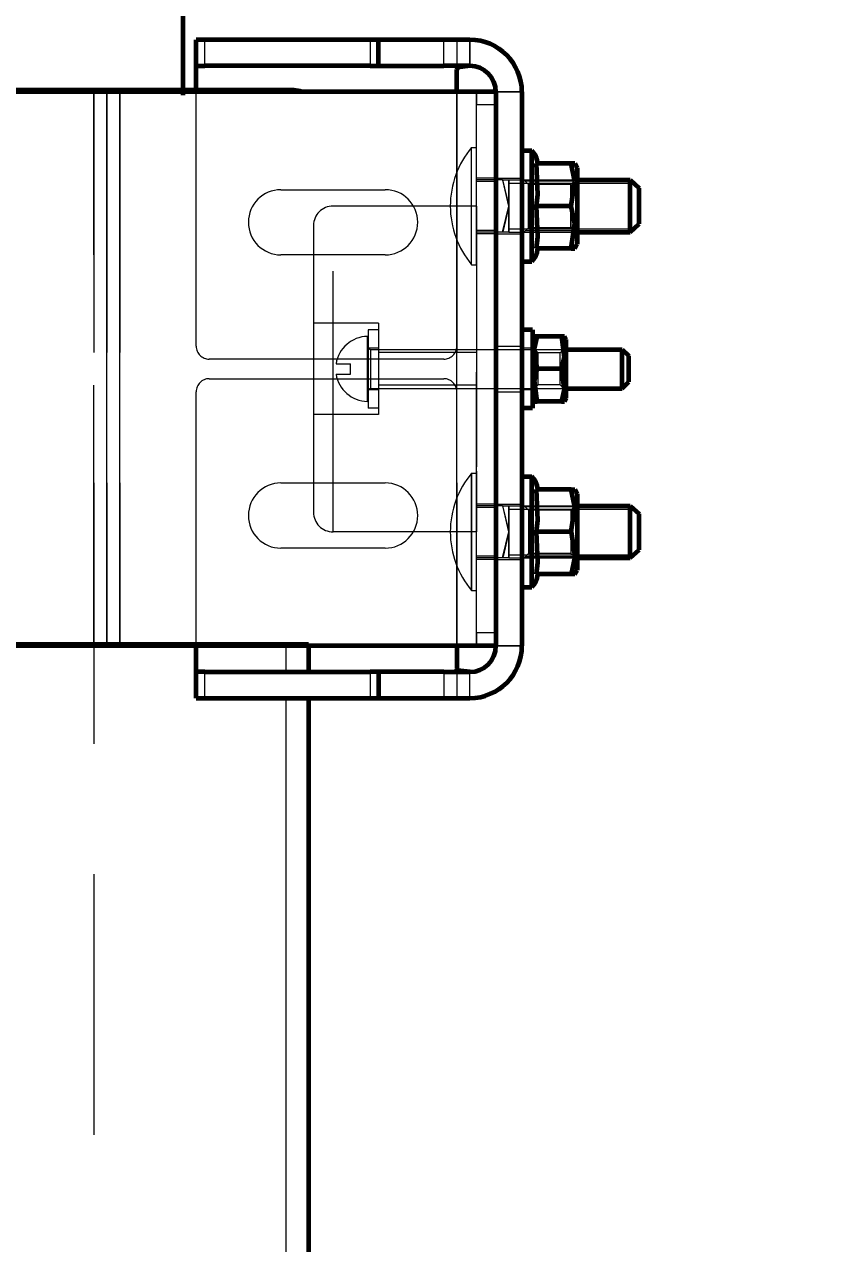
# Model space of a CAD drawing. Header units: millimetres. Extents: x 0 to 594, y 0 to 420.
# Drawn here: x 477.58 to 490.01, y 371.58 to 390.28 of the extents above; entities that cross this region are included whole.
import ezdxf

# ---------------------------------------------------------------- set-up
doc = ezdxf.new("R2010")
doc.units = ezdxf.units.MM
for name, pattern in [('K5LT_BASIC', [0]), ('K5LT_DASHED', [6, 4, -2]), ('K5LT_THIN', [0])]:
    doc.linetypes.add(name, pattern=pattern)
doc.layers.add('LAYER', color=7, linetype='Continuous')
doc.layers.add('Системный слой', color=7, linetype='Continuous')
doc.styles.add('KDIMTEXTSTYLE', font='GOST_AU.SHX', dxfattribs={"width": 0.96, "oblique": 15, "height": 5})
doc.dimstyles.new('KDIMSTYLE (0.10)', dxfattribs={"dimtxt": 5, "dimasz": 1, "dimexe": 2, "dimexo": 0, "dimgap": 1, "dimtad": 1, "dimlfac": 10, "dimtxsty": 'KDIMTEXTSTYLE', "dimsah": 1, "dimcen": 0, "dimdle": 1, "dimadec": 0, "dimazin": 0, "dimtfac": 0.667, "dimtmove": 0, "dimatfit": 3, "dimfxl": 1, "dimtvp": 1, "dimtolj": 1, "dimtzin": 0, "dimarcsym": 0})

# ---------------------------------------------------------------- blocks, each defined once
blk = doc.blocks.new('U159')
at = {"layer": 'Системный слой', "color": 7, "linetype": 'K5LT_THIN', "lineweight": 18}
blk.add_line((481.59, 379.946), (481.59, 348.494), dxfattribs=at)
blk = doc.blocks.new('U160')
at = {"layer": 'Системный слой', "color": 5, "linetype": 'K5LT_BASIC', "lineweight": 60, "true_color": 0x0000ff}
blk.add_line((481.94, 379.946), (481.94, 348.492), dxfattribs=at)
blk = doc.blocks.new('KDIMARROW_01')
at = {"layer": 'LAYER'}
blk.add_hatch(color=0, dxfattribs=at).paths.add_polyline_path([(0, 0), (-5, 0.658), (-4.5, 0), (-5, -0.658)])
at = {"layer": 'LAYER', "color": 0, "linetype": 'K5LT_THIN', "lineweight": 18}
for p, q in [((-4.5, 0), (-5, 0.658)), ((-5, 0.658), (0, 0)), ((0, 0), (-5, -0.658)), ((-5, -0.658), (-4.5, 0))]:
    blk.add_line(p, q, dxfattribs=at)
at = {"layer": 'Системный слой', "color": 0, "linetype": 'K5LT_THIN', "lineweight": 18}
blk.add_line((0, 0), (-1, 0), dxfattribs=at)
blk = doc.blocks.new('U397')
at = {"layer": 'Системный слой', "color": 5, "linetype": 'K5LT_BASIC', "lineweight": 60, "true_color": 0x0000ff}
for p, q in [((485.431, 388.146), (485.455, 387.674)), ((485.455, 387.674), (485.431, 387.496))]:
    blk.add_line(p, q, dxfattribs=at)
blk = doc.blocks.new('U398')
at = {"layer": 'Системный слой', "color": 5, "linetype": 'K5LT_BASIC', "lineweight": 60, "true_color": 0x0000ff}
for p, q in [((485.431, 387.496), (485.455, 387.024)), ((485.455, 387.024), (485.431, 386.846))]:
    blk.add_line(p, q, dxfattribs=at)
blk = doc.blocks.new('U399')
at = {"layer": 'Системный слой', "color": 5, "linetype": 'K5LT_BASIC', "lineweight": 60, "true_color": 0x0000ff}
for p, q in [((486.025, 387.23), (485.969, 387.496)), ((485.969, 386.846), (486.025, 387.23))]:
    blk.add_line(p, q, dxfattribs=at)
blk = doc.blocks.new('U400')
at = {"layer": 'Системный слой', "color": 5, "linetype": 'K5LT_BASIC', "lineweight": 60, "true_color": 0x0000ff}
for p, q in [((486.026, 387.871), (485.969, 388.146)), ((485.969, 387.496), (486.026, 387.871))]:
    blk.add_line(p, q, dxfattribs=at)
blk = doc.blocks.new('U401')
at = {"layer": 'Системный слой', "color": 5, "linetype": 'K5LT_BASIC', "lineweight": 60, "true_color": 0x0000ff}
for p, q in [((485.407, 384.815), (485.448, 384.996)), ((485.448, 384.496), (485.407, 384.815))]:
    blk.add_line(p, q, dxfattribs=at)
blk = doc.blocks.new('U402')
at = {"layer": 'Системный слой', "color": 5, "linetype": 'K5LT_BASIC', "lineweight": 60, "true_color": 0x0000ff}
for p, q in [((485.407, 385.315), (485.448, 385.496)), ((485.448, 384.996), (485.407, 385.315))]:
    blk.add_line(p, q, dxfattribs=at)
blk = doc.blocks.new('U403')
at = {"layer": 'Системный слой', "color": 5, "linetype": 'K5LT_BASIC', "lineweight": 60, "true_color": 0x0000ff}
for p, q in [((485.821, 384.996), (485.862, 384.676)), ((485.862, 384.676), (485.821, 384.496))]:
    blk.add_line(p, q, dxfattribs=at)
blk = doc.blocks.new('U404')
at = {"layer": 'Системный слой', "color": 5, "linetype": 'K5LT_BASIC', "lineweight": 60, "true_color": 0x0000ff}
for p, q in [((485.821, 385.496), (485.862, 385.176)), ((485.862, 385.176), (485.821, 384.996))]:
    blk.add_line(p, q, dxfattribs=at)
blk = doc.blocks.new('U405')
at = {"layer": 'Системный слой', "color": 5, "linetype": 'K5LT_BASIC', "lineweight": 60, "true_color": 0x0000ff}
for p, q in [((485.431, 382.496), (485.455, 382.024)), ((485.455, 382.024), (485.431, 381.846))]:
    blk.add_line(p, q, dxfattribs=at)
blk = doc.blocks.new('U406')
at = {"layer": 'Системный слой', "color": 5, "linetype": 'K5LT_BASIC', "lineweight": 60, "true_color": 0x0000ff}
for p, q in [((485.431, 383.146), (485.455, 382.674)), ((485.455, 382.674), (485.431, 382.496))]:
    blk.add_line(p, q, dxfattribs=at)
blk = doc.blocks.new('U407')
at = {"layer": 'Системный слой', "color": 5, "linetype": 'K5LT_BASIC', "lineweight": 60, "true_color": 0x0000ff}
for p, q in [((485.969, 382.496), (486.025, 382.113)), ((486.025, 382.113), (485.969, 381.846))]:
    blk.add_line(p, q, dxfattribs=at)
blk = doc.blocks.new('U408')
at = {"layer": 'Системный слой', "color": 5, "linetype": 'K5LT_BASIC', "lineweight": 60, "true_color": 0x0000ff}
for p, q in [((486.025, 382.88), (485.969, 383.146)), ((485.969, 382.496), (486.025, 382.88))]:
    blk.add_line(p, q, dxfattribs=at)
blk = doc.blocks.new('U409')
at = {"layer": 'Системный слой', "color": 7, "linetype": 'K5LT_DASHED', "lineweight": 18}
for p, q in [((485.431, 388.146), (485.456, 387.686)), ((485.456, 387.686), (485.431, 387.496))]:
    blk.add_line(p, q, dxfattribs=at)
blk = doc.blocks.new('U410')
at = {"layer": 'Системный слой', "color": 7, "linetype": 'K5LT_DASHED', "lineweight": 18}
for p, q in [((485.455, 387.318), (485.431, 387.496)), ((485.431, 386.846), (485.455, 387.318))]:
    blk.add_line(p, q, dxfattribs=at)
blk = doc.blocks.new('U411')
at = {"layer": 'Системный слой', "color": 7, "linetype": 'K5LT_DASHED', "lineweight": 18}
for p, q in [((485.969, 388.146), (486.025, 387.761)), ((486.025, 387.761), (485.969, 387.496))]:
    blk.add_line(p, q, dxfattribs=at)
blk = doc.blocks.new('U412')
at = {"layer": 'Системный слой', "color": 7, "linetype": 'K5LT_DASHED', "lineweight": 18}
for p, q in [((485.456, 382.306), (485.431, 382.496)), ((485.431, 381.846), (485.456, 382.306))]:
    blk.add_line(p, q, dxfattribs=at)
blk = doc.blocks.new('U413')
at = {"layer": 'Системный слой', "color": 7, "linetype": 'K5LT_DASHED', "lineweight": 18}
for p, q in [((485.455, 382.968), (485.431, 383.146)), ((485.431, 382.496), (485.455, 382.968))]:
    blk.add_line(p, q, dxfattribs=at)
blk = doc.blocks.new('U414')
at = {"layer": 'Системный слой', "color": 7, "linetype": 'K5LT_DASHED', "lineweight": 18}
for p, q in [((485.431, 383.146), (485.455, 382.674)), ((485.455, 382.674), (485.431, 382.496))]:
    blk.add_line(p, q, dxfattribs=at)
blk = doc.blocks.new('U415')
at = {"layer": 'Системный слой', "color": 7, "linetype": 'K5LT_DASHED', "lineweight": 18}
for p, q in [((485.431, 382.496), (485.455, 382.024)), ((485.455, 382.024), (485.431, 381.846))]:
    blk.add_line(p, q, dxfattribs=at)
blk = doc.blocks.new('U416')
at = {"layer": 'Системный слой', "color": 7, "linetype": 'K5LT_DASHED', "lineweight": 18}
for p, q in [((485.969, 383.146), (486.025, 382.763)), ((486.025, 382.763), (485.969, 382.496))]:
    blk.add_line(p, q, dxfattribs=at)
blk = doc.blocks.new('U417')
at = {"layer": 'Системный слой', "color": 7, "linetype": 'K5LT_DASHED', "lineweight": 18}
for p, q in [((486.025, 382.229), (485.969, 382.496)), ((485.969, 381.846), (486.025, 382.229))]:
    blk.add_line(p, q, dxfattribs=at)
blk = doc.blocks.new('U418')
at = {"layer": 'Системный слой', "color": 7, "linetype": 'K5LT_DASHED', "lineweight": 18}
for p, q in [((485.969, 383.146), (486.026, 382.771)), ((486.026, 382.771), (485.969, 382.496))]:
    blk.add_line(p, q, dxfattribs=at)
blk = doc.blocks.new('U419')
at = {"layer": 'Системный слой', "color": 7, "linetype": 'K5LT_DASHED', "lineweight": 18}
for p, q in [((485.448, 385.496), (485.407, 385.176)), ((485.407, 385.176), (485.448, 384.996))]:
    blk.add_line(p, q, dxfattribs=at)
blk = doc.blocks.new('U420')
at = {"layer": 'Системный слой', "color": 7, "linetype": 'K5LT_DASHED', "lineweight": 18}
for p, q in [((485.448, 384.996), (485.407, 384.676)), ((485.407, 384.676), (485.448, 384.496))]:
    blk.add_line(p, q, dxfattribs=at)
blk = doc.blocks.new('U421')
at = {"layer": 'Системный слой', "color": 7, "linetype": 'K5LT_DASHED', "lineweight": 18}
for p, q in [((485.862, 384.815), (485.821, 384.996)), ((485.821, 384.496), (485.862, 384.815))]:
    blk.add_line(p, q, dxfattribs=at)
blk = doc.blocks.new('U422')
at = {"layer": 'Системный слой', "color": 7, "linetype": 'K5LT_DASHED', "lineweight": 18}
for p, q in [((485.862, 385.315), (485.821, 385.496)), ((485.821, 384.996), (485.862, 385.315))]:
    blk.add_line(p, q, dxfattribs=at)
blk = doc.blocks.new('U423')
at = {"layer": 'Системный слой', "color": 7, "linetype": 'K5LT_DASHED', "lineweight": 18}
for p, q in [((484.928, 382.873), (484.919, 382.896)), ((485.015, 382.496), (484.928, 382.873))]:
    blk.add_line(p, q, dxfattribs=at)
blk = doc.blocks.new('U424')
at = {"layer": 'Системный слой', "color": 7, "linetype": 'K5LT_DASHED', "lineweight": 18}
for p, q in [((485.015, 382.496), (484.928, 382.119)), ((484.928, 382.119), (484.919, 382.096))]:
    blk.add_line(p, q, dxfattribs=at)
blk = doc.blocks.new('U425')
at = {"layer": 'Системный слой', "color": 7, "linetype": 'K5LT_DASHED', "lineweight": 18}
for p, q in [((485.456, 387.306), (485.431, 387.496)), ((485.431, 386.846), (485.456, 387.306))]:
    blk.add_line(p, q, dxfattribs=at)
blk = doc.blocks.new('U426')
at = {"layer": 'Системный слой', "color": 7, "linetype": 'K5LT_DASHED', "lineweight": 18}
for p, q in [((485.455, 387.968), (485.431, 388.146)), ((485.431, 387.496), (485.455, 387.968))]:
    blk.add_line(p, q, dxfattribs=at)
blk = doc.blocks.new('U427')
at = {"layer": 'Системный слой', "color": 7, "linetype": 'K5LT_DASHED', "lineweight": 18}
for p, q in [((485.431, 388.146), (485.455, 387.674)), ((485.455, 387.674), (485.431, 387.496))]:
    blk.add_line(p, q, dxfattribs=at)
blk = doc.blocks.new('U428')
at = {"layer": 'Системный слой', "color": 7, "linetype": 'K5LT_DASHED', "lineweight": 18}
for p, q in [((485.431, 387.496), (485.455, 387.024)), ((485.455, 387.024), (485.431, 386.846))]:
    blk.add_line(p, q, dxfattribs=at)
blk = doc.blocks.new('U429')
at = {"layer": 'Системный слой', "color": 7, "linetype": 'K5LT_DASHED', "lineweight": 18}
for p, q in [((485.969, 388.146), (486.025, 387.763)), ((486.025, 387.763), (485.969, 387.496))]:
    blk.add_line(p, q, dxfattribs=at)
blk = doc.blocks.new('U430')
at = {"layer": 'Системный слой', "color": 7, "linetype": 'K5LT_DASHED', "lineweight": 18}
for p, q in [((486.025, 387.229), (485.969, 387.496)), ((485.969, 386.846), (486.025, 387.229))]:
    blk.add_line(p, q, dxfattribs=at)
blk = doc.blocks.new('U431')
at = {"layer": 'Системный слой', "color": 7, "linetype": 'K5LT_DASHED', "lineweight": 18}
for p, q in [((485.969, 388.146), (486.026, 387.771)), ((486.026, 387.771), (485.969, 387.496))]:
    blk.add_line(p, q, dxfattribs=at)
blk = doc.blocks.new('U432')
at = {"layer": 'Системный слой', "color": 7, "linetype": 'K5LT_DASHED', "lineweight": 18}
blk.add_line((478.644, 389.246), (478.644, 348.507), dxfattribs=at)
blk = doc.blocks.new('U433')
at = {"layer": 'Системный слой', "color": 7, "linetype": 'K5LT_DASHED', "lineweight": 18}
for p, q in [((485.431, 382.496), (485.456, 382.036)), ((485.456, 382.036), (485.431, 381.846))]:
    blk.add_line(p, q, dxfattribs=at)
blk = doc.blocks.new('U434')
at = {"layer": 'Системный слой', "color": 7, "linetype": 'K5LT_DASHED', "lineweight": 18}
for p, q in [((485.456, 382.956), (485.431, 383.146)), ((485.431, 382.496), (485.456, 382.956))]:
    blk.add_line(p, q, dxfattribs=at)
blk = doc.blocks.new('U435')
at = {"layer": 'Системный слой', "color": 7, "linetype": 'K5LT_DASHED', "lineweight": 18}
for p, q in [((485.969, 382.496), (486.025, 382.111)), ((486.025, 382.111), (485.969, 381.846))]:
    blk.add_line(p, q, dxfattribs=at)
blk = doc.blocks.new('U436')
at = {"layer": 'Системный слой', "color": 7, "linetype": 'K5LT_DASHED', "lineweight": 18}
for p, q in [((486.025, 382.879), (485.969, 383.146)), ((485.969, 382.496), (486.025, 382.879))]:
    blk.add_line(p, q, dxfattribs=at)
blk = doc.blocks.new('U437')
at = {"layer": 'Системный слой', "color": 7, "linetype": 'K5LT_DASHED', "lineweight": 18}
for p, q in [((485.015, 382.496), (484.928, 382.119)), ((484.928, 382.119), (484.919, 382.096))]:
    blk.add_line(p, q, dxfattribs=at)
blk = doc.blocks.new('U438')
at = {"layer": 'Системный слой', "color": 7, "linetype": 'K5LT_DASHED', "lineweight": 18}
for p, q in [((484.928, 382.873), (484.919, 382.896)), ((485.015, 382.496), (484.928, 382.873))]:
    blk.add_line(p, q, dxfattribs=at)
blk = doc.blocks.new('U439')
at = {"layer": 'Системный слой', "color": 7, "linetype": 'K5LT_DASHED', "lineweight": 18}
for p, q in [((484.226, 390.035), (484.215, 390.021)), ((484.415, 390.046), (484.226, 390.035))]:
    blk.add_line(p, q, dxfattribs=at)
blk = doc.blocks.new('U440')
at = {"layer": 'Системный слой', "color": 7, "linetype": 'K5LT_DASHED', "lineweight": 18}
for p, q in [((484.226, 379.957), (484.215, 379.971)), ((484.415, 379.946), (484.226, 379.957))]:
    blk.add_line(p, q, dxfattribs=at)
blk = doc.blocks.new('U441')
at = {"layer": 'Системный слой', "color": 7, "linetype": 'K5LT_DASHED', "lineweight": 18}
for p, q in [((484.928, 387.873), (484.919, 387.896)), ((485.015, 387.496), (484.928, 387.873))]:
    blk.add_line(p, q, dxfattribs=at)
blk = doc.blocks.new('U442')
at = {"layer": 'Системный слой', "color": 7, "linetype": 'K5LT_DASHED', "lineweight": 18}
for p, q in [((485.015, 387.496), (484.928, 387.119)), ((484.928, 387.119), (484.919, 387.096))]:
    blk.add_line(p, q, dxfattribs=at)
blk = doc.blocks.new('U443')
at = {"layer": 'Системный слой', "color": 5, "linetype": 'K5LT_BASIC', "lineweight": 60, "true_color": 0x0000ff}
for p, q in [((484.226, 389.623), (484.215, 389.592)), ((484.414, 389.646), (484.226, 389.623))]:
    blk.add_line(p, q, dxfattribs=at)
blk = doc.blocks.new('U444')
at = {"layer": 'Системный слой', "color": 5, "linetype": 'K5LT_BASIC', "lineweight": 60, "true_color": 0x0000ff}
for p, q in [((484.226, 380.369), (484.215, 380.4)), ((484.414, 380.346), (484.226, 380.369))]:
    blk.add_line(p, q, dxfattribs=at)
blk = doc.blocks.new('U396')
at = {"layer": 'Системный слой', "color": 5, "linetype": 'K5LT_BASIC', "lineweight": 60, "true_color": 0x0000ff}
for p, q in [((480.215, 389.646), (480.215, 390.046)), ((480.346, 390.046), (480.215, 390.046)), ((482.883, 390.046), (480.346, 390.046)), ((483.015, 390.046), (482.883, 390.046)), ((483.015, 389.646), (483.015, 390.046)), ((484.015, 390.046), (483.015, 390.046)), ((484.415, 390.046), (484.015, 390.046)), ((480.215, 389.246), (480.215, 389.646)), ((480.215, 389.646), (480.346, 389.646)), ((482.883, 389.646), (480.346, 389.646)), ((482.883, 389.646), (483.015, 389.646)), ((483.015, 389.646), (484.015, 389.646)), ((484.415, 389.646), (484.015, 389.646)), ((484.215, 389.246), (484.215, 389.592)), ((478.844, 389.246), (476.487, 389.246)), ((479.044, 389.246), (478.844, 389.246)), ((484.215, 389.246), (479.044, 389.246)), ((484.815, 389.246), (484.215, 389.246)), ((484.815, 389.246), (484.815, 380.746)), ((485.215, 389.246), (485.215, 380.746)), ((485.215, 388.346), (485.365, 388.346)), ((485.365, 386.646), (485.365, 388.346)), ((485.969, 388.146), (485.431, 388.146)), ((486.027, 388.146), (485.969, 388.146)), ((486.027, 388.146), (486.065, 388.081)), ((486.027, 388.146), (486.065, 388.081)), ((486.065, 388.081), (486.065, 386.911)), ((486.065, 387.896), (486.875, 387.896)), ((486.875, 387.896), (487.015, 387.771)), ((486.875, 387.096), (486.875, 387.896)), ((487.015, 387.221), (487.015, 387.771)), ((485.969, 387.496), (485.431, 387.496)), ((486.065, 387.096), (486.875, 387.096)), ((486.875, 387.096), (487.015, 387.221)), ((486.027, 386.846), (486.065, 386.911)), ((486.027, 386.846), (486.065, 386.911)), ((485.969, 386.846), (485.431, 386.846)), ((485.969, 386.846), (486.027, 386.846)), ((486.027, 386.846), (486.027, 386.846)), ((485.215, 386.646), (485.365, 386.646)), ((485.375, 385.596), (485.215, 385.596)), ((485.375, 385.596), (485.375, 384.396)), ((485.404, 385.496), (485.375, 385.446)), ((485.448, 385.496), (485.404, 385.496)), ((485.821, 385.496), (485.448, 385.496)), ((485.866, 385.496), (485.821, 385.496)), ((485.895, 385.446), (485.866, 385.496)), ((485.895, 384.606), (485.895, 385.446)), ((485.895, 385.296), (486.755, 385.296)), ((486.755, 385.296), (486.855, 385.196)), ((486.755, 384.696), (486.755, 385.296)), ((486.855, 384.796), (486.855, 385.196)), ((485.821, 384.996), (485.448, 384.996)), ((485.895, 384.696), (486.755, 384.696)), ((486.755, 384.696), (486.855, 384.796)), ((485.404, 384.496), (485.375, 384.546)), ((485.404, 384.496), (485.448, 384.496)), ((485.821, 384.496), (485.448, 384.496)), ((485.821, 384.496), (485.866, 384.496)), ((485.895, 384.546), (485.866, 384.496)), ((485.895, 384.546), (485.895, 384.606)), ((485.375, 384.396), (485.215, 384.396)), ((485.215, 383.346), (485.365, 383.346)), ((485.365, 381.646), (485.365, 383.346)), ((485.969, 383.146), (485.431, 383.146)), ((485.969, 383.146), (485.458, 383.146)), ((485.969, 383.146), (486.027, 383.146)), ((486.027, 383.146), (486.065, 383.081)), ((486.027, 383.146), (486.065, 383.081)), ((486.065, 383.081), (486.065, 381.911)), ((486.065, 382.896), (486.875, 382.896)), ((486.875, 382.896), (487.015, 382.771)), ((486.875, 382.096), (486.875, 382.896)), ((487.015, 382.221), (487.015, 382.771)), ((485.969, 382.496), (485.431, 382.496)), ((486.875, 382.096), (487.015, 382.221)), ((486.065, 382.096), (486.875, 382.096)), ((485.969, 381.846), (485.431, 381.846)), ((485.969, 381.846), (485.458, 381.846)), ((486.027, 381.846), (485.969, 381.846)), ((486.027, 381.846), (486.065, 381.911)), ((486.027, 381.846), (486.065, 381.911)), ((485.215, 381.646), (485.365, 381.646)), ((478.844, 380.746), (476.487, 380.746)), ((479.044, 380.746), (478.844, 380.746)), ((484.215, 380.746), (479.044, 380.746)), ((480.215, 380.346), (480.215, 380.746)), ((484.815, 380.746), (484.215, 380.746)), ((484.215, 380.746), (484.215, 380.4)), ((480.346, 380.346), (480.215, 380.346)), ((480.215, 379.946), (480.215, 380.346)), ((480.346, 380.346), (482.883, 380.346)), ((483.015, 380.346), (482.883, 380.346)), ((484.015, 380.346), (483.015, 380.346)), ((483.015, 380.346), (483.015, 379.946)), ((484.015, 380.346), (484.415, 380.346)), ((480.215, 379.946), (480.346, 379.946)), ((480.346, 379.946), (482.883, 379.946)), ((482.883, 379.946), (483.015, 379.946)), ((483.015, 379.946), (484.015, 379.946)), ((484.015, 379.946), (484.415, 379.946))]:
    blk.add_line(p, q, dxfattribs=at)
at = {"layer": 'Системный слой', "color": 7, "linetype": 'K5LT_THIN', "lineweight": 18}
for p, q in [((480.346, 389.646), (480.346, 390.046)), ((482.883, 390.046), (482.883, 389.646)), ((484.015, 389.646), (484.015, 390.046)), ((484.415, 390.046), (484.415, 389.646)), ((478.844, 380.746), (478.844, 389.246)), ((479.044, 380.746), (479.044, 389.246)), ((484.215, 380.746), (484.215, 389.246)), ((484.815, 389.246), (485.215, 389.246)), ((486.065, 387.846), (486.875, 387.846)), ((486.931, 387.846), (486.875, 387.846)), ((486.065, 387.146), (486.875, 387.146)), ((486.931, 387.146), (486.875, 387.146)), ((486.065, 382.846), (486.875, 382.846)), ((486.931, 382.846), (486.875, 382.846)), ((486.065, 382.146), (486.875, 382.146)), ((486.931, 382.146), (486.875, 382.146)), ((485.215, 380.746), (484.815, 380.746)), ((480.346, 379.946), (480.346, 380.346)), ((482.883, 380.346), (482.883, 379.946)), ((484.015, 380.346), (484.015, 379.946)), ((484.415, 379.946), (484.415, 380.346))]:
    blk.add_line(p, q, dxfattribs=at)
at = {"layer": 'Системный слой', "color": 7, "linetype": 'K5LT_DASHED', "lineweight": 18}
for p, q in [((484.215, 390.021), (484.215, 389.592)), ((484.415, 389.646), (484.415, 390.046)), ((484.415, 389.646), (484.414, 389.646)), ((476.287, 389.246), (478.644, 389.246)), ((478.644, 380.746), (478.644, 389.246)), ((478.644, 389.246), (479.044, 389.246)), ((478.844, 389.246), (478.844, 380.746)), ((479.044, 380.746), (479.044, 389.246)), ((479.044, 389.246), (479.044, 380.746)), ((479.044, 389.246), (479.044, 380.746)), ((479.044, 389.246), (484.215, 389.246)), ((480.215, 385.346), (480.215, 389.246)), ((484.215, 389.246), (480.215, 389.246)), ((484.215, 389.246), (480.215, 389.246)), ((484.215, 380.746), (484.215, 389.246)), ((484.215, 389.246), (484.515, 389.246)), ((484.215, 389.246), (484.215, 380.746)), ((484.215, 389.246), (484.215, 380.746)), ((484.215, 385.346), (484.215, 389.246)), ((484.515, 380.746), (484.515, 389.246)), ((484.515, 389.246), (484.515, 389.046)), ((484.815, 389.246), (484.515, 389.246)), ((484.815, 380.746), (484.815, 389.246)), ((484.815, 389.046), (484.815, 389.246)), ((485.215, 389.246), (484.815, 389.246)), ((484.815, 389.046), (484.515, 389.046)), ((484.515, 380.946), (484.515, 389.046)), ((484.815, 389.046), (484.515, 389.046)), ((484.815, 389.046), (484.815, 380.946)), ((484.442, 388.396), (484.515, 388.396)), ((484.442, 386.596), (484.442, 388.396)), ((484.515, 386.596), (484.515, 388.396)), ((485.215, 386.646), (485.215, 388.346)), ((485.215, 386.646), (485.215, 388.346)), ((485.215, 388.346), (485.365, 388.346)), ((485.365, 388.346), (485.365, 388.232)), ((485.365, 386.646), (485.365, 388.346)), ((485.365, 388.346), (485.365, 386.76)), ((485.365, 388.232), (485.365, 386.646)), ((485.431, 388.146), (485.458, 388.146)), ((485.969, 388.146), (485.431, 388.146)), ((485.431, 388.146), (485.458, 388.146)), ((485.969, 388.146), (486.027, 388.146)), ((486.065, 388.081), (486.065, 387.203)), ((484.815, 387.921), (484.515, 387.921)), ((484.815, 387.921), (484.515, 387.921)), ((484.919, 387.896), (484.515, 387.896)), ((484.815, 387.871), (484.515, 387.871)), ((484.815, 387.871), (484.515, 387.871)), ((484.815, 387.871), (484.515, 387.871)), ((484.815, 387.871), (484.515, 387.871)), ((484.815, 387.921), (485.215, 387.921)), ((484.919, 387.896), (485.015, 387.496)), ((484.919, 387.896), (485.015, 387.896)), ((485.015, 387.496), (485.015, 387.896)), ((485.015, 387.896), (485.015, 387.779)), ((485.015, 387.496), (485.015, 387.896)), ((485.015, 387.896), (485.015, 387.779)), ((485.015, 387.896), (486.065, 387.896)), ((485.015, 387.846), (486.875, 387.846)), ((485.015, 387.846), (486.065, 387.846)), ((485.215, 387.928), (485.315, 387.828)), ((485.215, 387.928), (485.315, 387.828)), ((486.015, 387.878), (485.265, 387.878)), ((486.015, 387.878), (485.265, 387.878)), ((485.965, 387.828), (485.315, 387.828)), ((485.315, 387.163), (485.315, 387.828)), ((485.965, 387.828), (485.315, 387.828)), ((485.315, 387.828), (485.315, 387.163)), ((486.065, 387.928), (485.965, 387.828)), ((486.065, 387.928), (485.965, 387.828)), ((485.965, 387.163), (485.965, 387.828)), ((485.965, 387.828), (485.965, 387.163)), ((486.875, 387.896), (486.875, 387.779)), ((486.875, 387.846), (486.931, 387.846)), ((481.515, 387.746), (483.115, 387.746)), ((485.015, 387.779), (485.015, 387.496)), ((485.015, 387.779), (485.015, 387.496)), ((486.875, 387.779), (486.875, 387.096)), ((484.515, 387.496), (482.315, 387.496)), ((482.315, 382.496), (482.315, 387.496)), ((484.515, 387.496), (484.515, 383.429)), ((484.919, 387.096), (485.015, 387.496)), ((485.015, 387.496), (485.015, 387.096)), ((485.015, 387.096), (485.015, 387.496)), ((485.015, 387.496), (485.015, 387.096)), ((485.015, 387.096), (485.015, 387.496)), ((485.969, 387.496), (485.431, 387.496)), ((485.969, 387.496), (485.431, 387.496)), ((485.969, 387.496), (485.431, 387.496)), ((485.969, 387.496), (486.027, 387.171)), ((486.027, 387.171), (485.969, 387.496)), ((482.015, 387.196), (482.015, 383.617)), ((484.815, 387.121), (484.515, 387.121)), ((484.815, 387.121), (484.515, 387.121)), ((484.815, 387.121), (484.515, 387.121)), ((484.815, 387.121), (484.515, 387.121)), ((484.919, 387.096), (484.515, 387.096)), ((484.815, 387.071), (484.515, 387.071)), ((484.815, 387.071), (484.515, 387.071)), ((484.815, 387.071), (485.215, 387.071)), ((485.015, 387.096), (484.919, 387.096)), ((485.015, 387.146), (486.875, 387.146)), ((485.015, 387.146), (486.065, 387.146)), ((485.015, 387.096), (486.065, 387.096)), ((485.215, 387.063), (485.315, 387.163)), ((485.215, 387.063), (485.315, 387.163)), ((486.015, 387.113), (485.265, 387.113)), ((486.015, 387.113), (485.265, 387.113)), ((485.965, 387.163), (485.315, 387.163)), ((485.965, 387.163), (485.315, 387.163)), ((486.065, 387.063), (485.965, 387.163)), ((486.065, 387.063), (485.965, 387.163)), ((486.027, 387.171), (485.969, 386.846)), ((485.969, 386.846), (486.027, 387.171)), ((486.065, 387.203), (486.065, 386.911)), ((486.875, 387.146), (486.931, 387.146)), ((483.115, 386.746), (481.515, 386.746)), ((485.365, 386.76), (485.365, 386.646)), ((485.458, 386.846), (485.431, 386.846)), ((485.431, 386.846), (485.458, 386.846)), ((485.969, 386.846), (485.431, 386.846)), ((486.027, 386.846), (485.969, 386.846)), ((484.442, 386.596), (484.515, 386.596)), ((485.215, 386.646), (485.365, 386.646)), ((483.015, 385.696), (482.015, 385.696)), ((482.855, 385.596), (482.855, 384.396)), ((483.015, 385.596), (482.855, 385.596)), ((483.015, 385.696), (483.015, 384.557)), ((483.015, 385.596), (483.015, 384.396)), ((485.215, 385.596), (485.215, 384.396)), ((482.844, 385.496), (482.855, 385.496)), ((482.844, 384.496), (482.844, 385.496)), ((482.855, 384.496), (482.855, 385.496)), ((485.375, 384.606), (485.375, 385.446)), ((483.015, 385.316), (482.855, 385.316)), ((482.895, 384.696), (482.895, 385.296)), ((482.895, 385.296), (485.895, 385.296)), ((484.515, 385.246), (483.015, 385.246)), ((484.815, 385.346), (485.215, 385.346)), ((485.375, 385.316), (485.215, 385.316)), ((485.375, 385.333), (485.466, 385.242)), ((485.803, 385.242), (485.466, 385.242)), ((485.466, 384.75), (485.466, 385.242)), ((485.895, 385.333), (485.803, 385.242)), ((485.803, 384.75), (485.803, 385.242)), ((486.755, 385.296), (486.755, 384.996)), ((484.015, 385.146), (480.415, 385.146)), ((482.361, 385.076), (482.585, 385.076)), ((482.585, 384.916), (482.585, 385.076)), ((480.415, 384.846), (484.015, 384.846)), ((482.361, 384.916), (482.585, 384.916)), ((485.821, 384.996), (485.448, 384.996)), ((486.755, 384.996), (486.755, 384.696)), ((480.215, 380.746), (480.215, 384.646)), ((483.015, 384.676), (482.855, 384.676)), ((482.895, 384.696), (485.895, 384.696)), ((484.515, 384.746), (483.015, 384.746)), ((484.215, 380.746), (484.215, 384.646)), ((484.815, 384.646), (485.215, 384.646)), ((485.375, 384.676), (485.215, 384.676)), ((485.375, 384.658), (485.466, 384.75)), ((485.803, 384.75), (485.466, 384.75)), ((485.895, 384.658), (485.803, 384.75)), ((482.844, 384.496), (482.855, 384.496)), ((483.015, 384.557), (483.015, 384.296)), ((485.375, 384.546), (485.375, 384.606)), ((483.015, 384.296), (482.015, 384.296)), ((483.015, 384.396), (482.855, 384.396)), ((482.015, 383.617), (482.015, 382.796)), ((484.442, 383.396), (484.515, 383.396)), ((484.442, 383.396), (484.515, 383.396)), ((484.442, 381.596), (484.442, 383.396)), ((484.442, 381.596), (484.442, 383.396)), ((484.442, 383.396), (484.442, 383.132)), ((484.515, 383.429), (484.515, 382.496)), ((484.515, 381.596), (484.515, 383.396)), ((484.515, 381.596), (484.515, 383.396)), ((485.215, 381.646), (485.215, 383.346)), ((485.215, 383.346), (485.365, 383.346)), ((485.215, 381.646), (485.215, 383.346)), ((485.365, 381.646), (485.365, 383.346)), ((485.365, 383.346), (485.365, 382.496)), ((481.515, 383.246), (483.115, 383.246)), ((485.431, 383.146), (485.458, 383.146)), ((485.431, 383.146), (485.458, 383.146)), ((485.458, 383.146), (485.431, 383.146)), ((485.969, 383.146), (486.027, 383.146)), ((484.442, 383.132), (484.442, 381.596)), ((486.065, 383.081), (486.065, 382.203)), ((484.815, 382.921), (484.515, 382.921)), ((484.815, 382.921), (484.515, 382.921)), ((484.919, 382.896), (484.515, 382.896)), ((484.919, 382.896), (484.515, 382.896)), ((484.815, 382.871), (484.515, 382.871)), ((484.815, 382.871), (484.515, 382.871)), ((484.815, 382.871), (484.515, 382.871)), ((484.815, 382.871), (484.515, 382.871)), ((484.815, 382.921), (485.215, 382.921)), ((484.919, 382.896), (485.015, 382.496)), ((484.919, 382.896), (485.015, 382.896)), ((484.919, 382.896), (485.015, 382.896)), ((484.919, 382.896), (485.015, 382.496)), ((485.015, 382.896), (486.875, 382.896)), ((485.015, 382.496), (485.015, 382.896)), ((485.015, 382.896), (485.015, 382.779)), ((485.015, 382.496), (485.015, 382.896)), ((485.015, 382.896), (485.015, 382.779)), ((485.015, 382.896), (485.015, 382.496)), ((485.015, 382.496), (485.015, 382.896)), ((485.015, 382.896), (485.015, 382.496)), ((485.015, 382.496), (485.015, 382.896)), ((485.015, 382.896), (486.065, 382.896)), ((485.015, 382.846), (486.875, 382.846)), ((485.015, 382.846), (486.875, 382.846)), ((485.015, 382.846), (486.875, 382.846)), ((485.015, 382.846), (486.065, 382.846)), ((485.015, 382.779), (485.015, 382.496)), ((485.015, 382.779), (485.015, 382.496)), ((485.215, 382.928), (485.315, 382.828)), ((485.215, 382.928), (485.315, 382.828)), ((486.015, 382.878), (485.265, 382.878)), ((486.015, 382.878), (485.265, 382.878)), ((485.965, 382.828), (485.315, 382.828)), ((485.315, 382.828), (485.315, 382.163)), ((485.965, 382.828), (485.315, 382.828)), ((485.315, 382.828), (485.315, 382.163)), ((486.065, 382.928), (485.965, 382.828)), ((486.065, 382.928), (485.965, 382.828)), ((485.965, 382.828), (485.965, 382.163)), ((485.965, 382.828), (485.965, 382.163)), ((486.875, 382.896), (487.015, 382.771)), ((486.875, 382.896), (486.875, 382.213)), ((486.875, 382.096), (486.875, 382.896)), ((486.875, 382.896), (486.875, 382.779)), ((486.875, 382.846), (486.931, 382.846)), ((486.875, 382.846), (486.931, 382.846)), ((486.875, 382.779), (486.875, 382.096)), ((487.015, 382.221), (487.015, 382.771)), ((484.515, 382.496), (482.315, 382.496)), ((484.919, 382.096), (485.015, 382.496)), ((484.919, 382.096), (485.015, 382.496)), ((485.015, 382.496), (485.015, 382.096)), ((485.015, 382.096), (485.015, 382.496)), ((485.015, 382.496), (485.015, 382.096)), ((485.015, 382.096), (485.015, 382.496)), ((485.015, 382.096), (485.015, 382.496)), ((485.015, 382.496), (485.015, 382.213)), ((485.015, 382.496), (485.015, 382.213)), ((485.015, 382.096), (485.015, 382.496)), ((485.365, 382.496), (485.365, 381.646)), ((485.969, 382.496), (485.431, 382.496)), ((485.969, 382.496), (485.431, 382.496)), ((485.969, 382.496), (485.431, 382.496)), ((486.027, 382.171), (485.969, 382.496)), ((483.115, 382.246), (481.515, 382.246)), ((485.015, 382.213), (485.015, 382.096)), ((485.015, 382.213), (485.015, 382.096)), ((486.065, 382.203), (486.065, 381.911)), ((486.875, 382.096), (487.015, 382.221)), ((486.875, 382.213), (486.875, 382.096)), ((484.815, 382.121), (484.515, 382.121)), ((484.815, 382.121), (484.515, 382.121)), ((484.815, 382.121), (484.515, 382.121)), ((484.815, 382.121), (484.515, 382.121)), ((484.919, 382.096), (484.515, 382.096)), ((484.919, 382.096), (484.515, 382.096)), ((484.815, 382.071), (484.515, 382.071)), ((484.815, 382.071), (484.515, 382.071)), ((484.815, 382.071), (485.215, 382.071)), ((485.015, 382.096), (484.919, 382.096)), ((485.015, 382.096), (484.919, 382.096)), ((485.015, 382.146), (486.875, 382.146)), ((485.015, 382.146), (486.875, 382.146)), ((485.015, 382.146), (486.875, 382.146)), ((485.015, 382.146), (486.065, 382.146)), ((485.015, 382.096), (486.875, 382.096)), ((485.015, 382.096), (486.065, 382.096)), ((485.215, 382.063), (485.315, 382.163)), ((485.215, 382.063), (485.315, 382.163)), ((486.015, 382.113), (485.265, 382.113)), ((486.015, 382.113), (485.265, 382.113)), ((485.965, 382.163), (485.315, 382.163)), ((485.965, 382.163), (485.315, 382.163)), ((486.065, 382.063), (485.965, 382.163)), ((486.065, 382.063), (485.965, 382.163)), ((485.969, 381.846), (486.027, 382.171)), ((486.875, 382.146), (486.931, 382.146)), ((486.875, 382.146), (486.931, 382.146)), ((485.431, 381.846), (485.458, 381.846)), ((485.458, 381.846), (485.431, 381.846)), ((485.458, 381.846), (485.431, 381.846)), ((486.027, 381.846), (485.969, 381.846)), ((485.215, 381.646), (485.365, 381.646)), ((484.442, 381.596), (484.515, 381.596)), ((484.442, 381.596), (484.515, 381.596)), ((484.815, 380.946), (484.515, 380.946)), ((484.815, 380.946), (484.515, 380.946)), ((484.515, 380.946), (484.515, 380.746)), ((484.815, 380.746), (484.815, 380.946)), ((476.287, 380.746), (478.644, 380.746)), ((478.644, 380.746), (479.044, 380.746)), ((479.044, 380.746), (484.215, 380.746)), ((480.215, 380.746), (484.215, 380.746)), ((480.215, 380.746), (484.215, 380.746)), ((484.215, 380.746), (484.515, 380.746)), ((484.815, 380.746), (484.515, 380.746)), ((484.815, 380.746), (485.215, 380.746)), ((484.215, 380.4), (484.215, 379.971)), ((484.415, 380.346), (484.414, 380.346)), ((484.415, 379.946), (484.415, 380.346))]:
    blk.add_line(p, q, dxfattribs=at)
at = {"layer": 'Системный слой', "color": 5, "linetype": 'K5LT_BASIC', "lineweight": 60, "true_color": 0x0000ff}
for centre, radius, start, end in [((484.415, 389.246), 0.8, 0, 90), ((484.415, 389.246), 0.4, 0, 90), ((485.118, 388.109), 0.343, 6.2623, 43.8685), ((485.118, 386.883), 0.343, 316.1315, 353.7377), ((485.118, 386.883), 0.343, 316.1315, 338.6321), ((485.118, 383.109), 0.343, 6.2623, 43.8685), ((485.118, 383.109), 0.343, 13.8151, 43.8685), ((485.118, 381.883), 0.343, 316.1315, 353.7377), ((485.118, 381.883), 0.343, 316.1315, 338.6321), ((484.415, 380.746), 0.4, 270, 0), ((484.415, 380.746), 0.8, 270, 0)]:
    blk.add_arc(centre, radius, start, end, dxfattribs=at)
at = {"layer": 'Системный слой', "color": 7, "linetype": 'K5LT_DASHED', "lineweight": 18}
for centre, radius, start, end in [((485.515, 387.496), 1.4, 139.9948, 180), ((485.118, 388.109), 0.343, 6.2623, 43.8685), ((481.515, 387.246), 0.5, 90, 270), ((483.115, 387.246), 0.5, 270, 90), ((482.315, 387.196), 0.3, 90, 180), ((485.515, 387.496), 1.4, 180, 220.0052), ((485.118, 386.883), 0.343, 338.6321, 353.7377), ((482.855, 384.996), 0.5, 91.2029, 170.7952), ((480.415, 385.346), 0.2, 180, 270), ((482.895, 385.336), 0.04, 180, 270), ((484.015, 385.346), 0.2, 270, 0), ((480.415, 384.646), 0.2, 90, 180), ((482.855, 384.996), 0.5, 189.2048, 268.7971), ((484.015, 384.646), 0.2, 0, 90), ((482.895, 384.656), 0.04, 90, 180), ((485.515, 382.496), 1.4, 139.9948, 180), ((485.515, 382.496), 1.4, 139.9948, 180), ((481.515, 382.746), 0.5, 90, 270), ((483.115, 382.746), 0.5, 270, 90), ((485.118, 383.109), 0.343, 6.2623, 13.8151), ((482.315, 382.796), 0.3, 180, 270), ((485.515, 382.496), 1.4, 180, 220.0052), ((485.515, 382.496), 1.4, 180, 220.0052), ((485.118, 381.883), 0.343, 338.6321, 353.7377)]:
    blk.add_arc(centre, radius, start, end, dxfattribs=at)
at = {"layer": 'Системный слой'}
for name in ['U439', 'U443', 'U432', 'U397', 'U409', 'U426', 'U427', 'U400', 'U411', 'U429', 'U431', 'U441', 'U442', 'U398', 'U410', 'U425', 'U428', 'U399', 'U430', 'U402', 'U419', 'U404', 'U422', 'U401', 'U420', 'U403', 'U421', 'U406', 'U413', 'U414', 'U434', 'U408', 'U416', 'U418', 'U436', 'U423', 'U438', 'U424', 'U437', 'U405', 'U412', 'U415', 'U433', 'U407', 'U417', 'U435', 'U444', 'U440']:
    blk.add_blockref(name, (0, 0), dxfattribs=at)

msp = doc.modelspace()

# ---------------------------------------------------------------- linework, layer by layer
at = {"layer": 'Системный слой', "color": 5, "linetype": 'K5LT_BASIC', "lineweight": 60, "true_color": 0x0000ff}
for p, q in [((480.01471, 389.19723), (480.01471, 394.31988)), ((481.71471, 389.27223), (473.76471, 389.27223)), ((476.68696, 380.77223), (481.58971, 380.77223)), ((481.58971, 380.77223), (481.93971, 380.77223)), ((481.93971, 380.77223), (481.93971, 380.34594))]:
    msp.add_line(p, q, dxfattribs=at)
at = {"layer": 'Системный слой', "color": 7, "linetype": 'K5LT_THIN', "lineweight": 18}
for p, q in [((481.71471, 389.24594), (481.71471, 389.27223)), ((481.58971, 380.77223), (481.58971, 380.34594))]:
    msp.add_line(p, q, dxfattribs=at)
at = {"layer": 'Системный слой', "color": 5, "linetype": 'K5LT_BASIC', "lineweight": 60, "true_color": 0x0000ff}
msp.add_arc((481.71471, 388.97223), 0.3, 65.834749, 90, dxfattribs=at)

# ---------------------------------------------------------------- block references
at = {"layer": 'Системный слой'}
for name in ['U396', 'U159', 'U160']:
    msp.add_blockref(name, (0, 0), dxfattribs=at)

# ---------------------------------------------------------------- dimensions: what is measured, and where the dimension line sits
at = {"layer": 'Системный слой', "color": 7}
msp.add_linear_dim(base=(579.88355, 394.31988), p1=(494.18528, 285.89791), p2=(484.01471, 394.31988), angle=90, text='\\H5.0;\\W0.965;\\Q15;\\H5.0;\\W0.965;\\Q15;\\Q15;H\\X\\H5.0;\\W0.965;\\Q15;\\Q15;max 2200', dimstyle='KDIMSTYLE (0.10)', override={"dimexo": 0, "dimblk1": 'KDIMARROW_01', "dimblk2": 'KDIMARROW_01', "dimse1": 0, "dimse2": 0, "dimclrt": 7, "dimtolj": 1}, dxfattribs=at).render()

doc.saveas('drawing.dxf')
